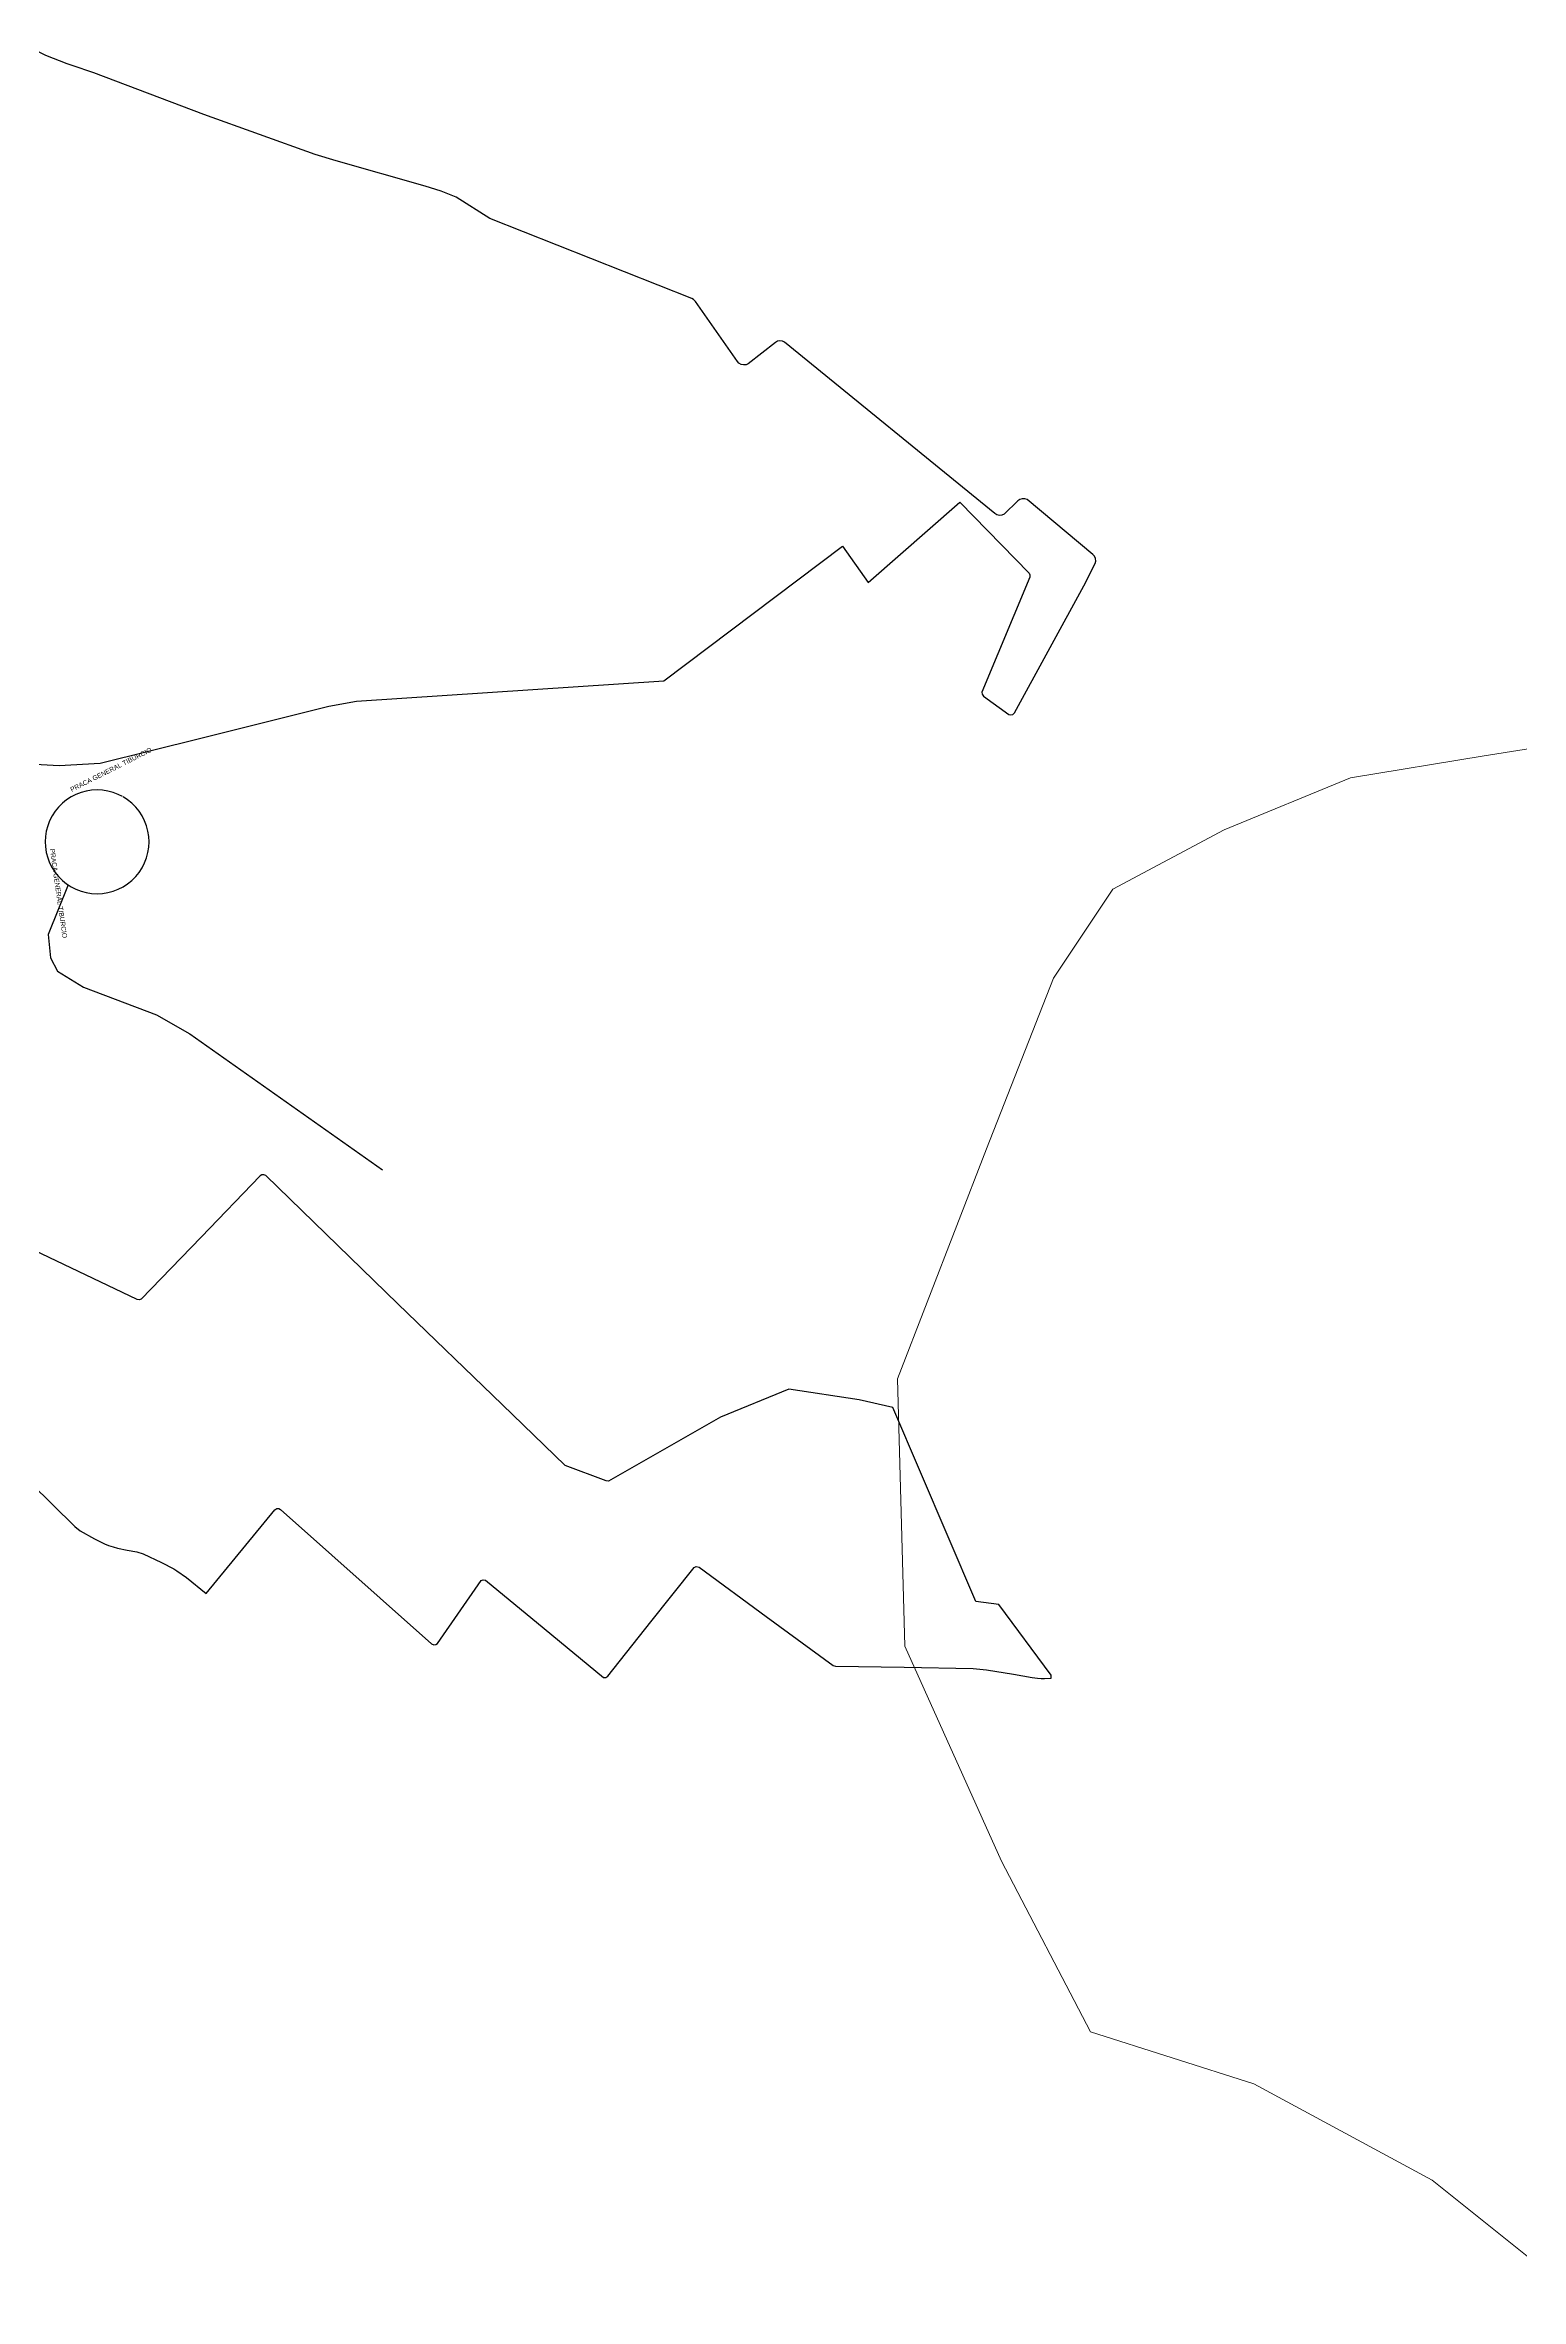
# Model space of a CAD drawing. Header units: millimetres. Extents: x 617751 to 636088, y 68402 to 77988.
# Drawn here: x 631558 to 631930, y 72780 to 73348 of the extents above; entities that cross this region are included whole.
import ezdxf

# ---------------------------------------------------------------- set-up
doc = ezdxf.new("R2010")
doc.units = ezdxf.units.MM
doc.header["$LTSCALE"] = 3
doc.header["$MEASUREMENT"] = 0
for name, color, linetype in [('ALINHAMENTO PREDIAL', 120, 'Continuous'), ('BAIRRO', 30, 'Continuous'), ('NOME LOGRADOURO', 252, 'Continuous')]:
    doc.layers.add(name, color=color, linetype=linetype)
doc.styles.get("Standard").update_dxf_attribs({"font": 'arial.ttf'})

msp = doc.modelspace()

# ---------------------------------------------------------------- linework, layer by layer
at = {"layer": 'ALINHAMENTO PREDIAL'}
for points in [[(631550.78, 73166.61), (631561.25, 73166.09), (631571.59, 73166.66), (631596.98, 73172.98), (631629.24, 73180.99), (631636.19, 73182.25), (631713.65, 73187.39), (631758.68, 73221.31), (631765.09, 73212.21), (631788.2, 73232.43), (631805.69, 73214.54), (631805.89, 73214.07), (631805.83, 73213.54), (631793.78, 73184.56), (631793.82, 73184.04), (631794.18, 73183.57), (631800.59, 73178.95), (631801.09, 73178.81), (631801.59, 73178.95), (631801.98, 73179.37), (631819.49, 73211.37), (631822.34, 73216.96), (631822.47, 73217.57), (631822.41, 73218.2), (631822.15, 73218.77), (631821.76, 73219.21), (631805.16, 73233.06), (631804.57, 73233.26), (631803.94, 73233.27), (631803.34, 73233.09), (631802.82, 73232.71), (631799.39, 73229.39), (631798.82, 73229.14), (631798.2, 73229.08), (631797.58, 73229.21), (631797.05, 73229.53), (631744.07, 73272.75), (631743.5, 73273.01), (631742.88, 73273.07), (631742.27, 73272.95), (631741.74, 73272.65), (631734.91, 73267.29), (631734.34, 73267.04), (631733.71, 73266.98), (631733.1, 73267.12), (631732.56, 73267.44), (631732.21, 73267.83), (631721.57, 73283.01), (631721.14, 73283.46), (631720.67, 73283.72), (631669.74, 73303.9), (631661.31, 73309.28), (631657.55, 73310.74), (631653.49, 73312.02), (631631.06, 73318.39), (631625.74, 73320.03), (631597.74, 73330.11), (631570.01, 73340.58), (631564.49, 73342.43), (631563.29, 73342.82), (631557.91, 73344.93), (631552.77, 73347.59)], [(631554.11, 72985.27), (631559.66, 72979.78), (631565.21, 72974.29), (631566.53, 72973.22), (631570.12, 72971.17), (631572.67, 72969.95), (631573.67, 72969.51), (631574.81, 72969.16), (631575.95, 72968.82), (631578.4, 72968.36), (631580.84, 72967.91), (631582.39, 72967.46), (631587.04, 72965.21), (631590.1, 72963.61), (631590.9, 72963.11), (631593.32, 72961.45), (631598.27, 72957.44), (631615.63, 72978.53), (631616.06, 72978.82), (631616.58, 72978.85), (631617.04, 72978.62), (631655.1, 72944.73), (631655.62, 72944.49), (631656.13, 72944.55), (631656.55, 72944.84), (631667.55, 72960.74), (631668.09, 72960.91), (631668.64, 72960.76), (631683.44, 72948.58), (631698.44, 72936.3), (631699.01, 72936.28), (631699.53, 72936.61), (631710.34, 72950.25), (631721.25, 72963.99), (631721.81, 72964.26), (631722.52, 72964.07), (631739.4, 72951.67), (631756.28, 72939.28), (631756.86, 72939.09), (631774.22, 72938.83), (631791.57, 72938.57), (631794.94, 72938.16), (631801.72, 72937.1), (631806.48, 72936.27), (631807.82, 72936.08), (631808.68, 72936.04), (631809.53, 72936.01), (631811.23, 72936.1), (631811.27, 72936.83), (631798.06, 72954.69), (631792.29, 72955.44), (631771.33, 73004.28), (631762.86, 73006.2), (631745.14, 73008.89), (631727.89, 73001.88), (631699.64, 72985.76), (631699.13, 72985.81), (631688.76, 72989.64), (631672.87, 73005.03), (631646.63, 73030.45), (631613.31, 73062.72), (631612.86, 73062.96), (631612.35, 73062.94), (631611.91, 73062.68), (631596.99, 73047.19), (631581.87, 73031.55), (631581.38, 73031.41), (631580.88, 73031.52), (631536.46, 73052.68)], [(631554.11, 72985.27), (631559.66, 72979.78), (631565.21, 72974.29), (631566.53, 72973.22), (631570.12, 72971.17), (631572.67, 72969.95), (631573.67, 72969.51), (631574.81, 72969.16), (631575.95, 72968.82), (631578.4, 72968.36), (631580.84, 72967.91), (631582.39, 72967.46), (631587.04, 72965.21), (631590.1, 72963.61), (631590.9, 72963.11), (631593.32, 72961.45), (631598.27, 72957.44), (631615.63, 72978.53), (631616.06, 72978.82), (631616.58, 72978.85), (631617.04, 72978.62), (631655.1, 72944.73), (631655.62, 72944.49), (631656.13, 72944.55), (631656.55, 72944.84), (631667.55, 72960.74), (631668.09, 72960.91), (631668.64, 72960.76), (631683.44, 72948.58), (631698.44, 72936.3), (631699.01, 72936.28), (631699.53, 72936.61), (631710.34, 72950.25), (631721.25, 72963.99), (631721.81, 72964.26), (631722.52, 72964.07), (631739.4, 72951.67), (631756.28, 72939.28), (631756.86, 72939.09), (631774.22, 72938.83), (631791.57, 72938.57), (631794.94, 72938.16), (631801.72, 72937.1), (631806.48, 72936.27), (631807.82, 72936.08), (631808.68, 72936.04), (631809.53, 72936.01), (631811.23, 72936.1), (631811.27, 72936.83), (631798.06, 72954.69), (631792.29, 72955.44), (631771.33, 73004.28), (631762.86, 73006.2), (631745.14, 73008.89), (631727.89, 73001.88), (631699.64, 72985.76), (631699.13, 72985.81), (631688.76, 72989.64), (631672.87, 73005.03), (631646.63, 73030.45), (631613.31, 73062.72), (631612.86, 73062.96), (631612.35, 73062.94), (631611.91, 73062.68), (631596.99, 73047.19), (631581.87, 73031.55), (631581.38, 73031.41), (631580.88, 73031.52), (631536.46, 73052.68)], [(631554.11, 72985.27), (631559.66, 72979.78), (631565.21, 72974.29), (631566.53, 72973.22), (631570.12, 72971.17), (631572.67, 72969.95), (631573.67, 72969.51), (631574.81, 72969.16), (631575.95, 72968.82), (631578.4, 72968.36), (631580.84, 72967.91), (631582.39, 72967.46), (631587.04, 72965.21), (631590.1, 72963.61), (631590.9, 72963.11), (631593.32, 72961.45), (631598.27, 72957.44), (631615.63, 72978.53), (631616.06, 72978.82), (631616.58, 72978.85), (631617.04, 72978.62), (631655.1, 72944.73), (631655.62, 72944.49), (631656.13, 72944.55), (631656.55, 72944.84), (631667.55, 72960.74), (631668.09, 72960.91), (631668.64, 72960.76), (631683.44, 72948.58), (631698.44, 72936.3), (631699.01, 72936.28), (631699.53, 72936.61), (631710.34, 72950.25), (631721.25, 72963.99), (631721.81, 72964.26), (631722.52, 72964.07), (631739.4, 72951.67), (631756.28, 72939.28), (631756.86, 72939.09), (631774.22, 72938.83), (631791.57, 72938.57), (631794.94, 72938.16), (631801.72, 72937.1), (631806.48, 72936.27), (631807.82, 72936.08), (631808.68, 72936.04), (631809.53, 72936.01), (631811.23, 72936.1), (631811.27, 72936.83), (631798.06, 72954.69), (631792.29, 72955.44), (631771.33, 73004.28), (631762.86, 73006.2), (631745.14, 73008.89), (631727.89, 73001.88), (631699.64, 72985.76), (631699.13, 72985.81), (631688.76, 72989.64), (631672.87, 73005.03), (631646.63, 73030.45), (631613.31, 73062.72), (631612.86, 73062.96), (631612.35, 73062.94), (631611.91, 73062.68), (631596.99, 73047.19), (631581.87, 73031.55), (631581.38, 73031.41), (631580.88, 73031.52), (631536.46, 73052.68)]]:
    msp.add_lwpolyline(points, dxfattribs=at)
at = {"layer": 'BAIRRO', "lineweight": 20}
msp.add_lwpolyline([(631944.67, 72779.68), (631907.25, 72809.59), (631862.34, 72833.9), (631821.17, 72846.98), (631798.72, 72889.98), (631774.39, 72944.19), (631772.52, 73011.5), (631794.98, 73069.45), (631811.82, 73112.45), (631826.79, 73134.88), (631854.85, 73149.84), (631886.66, 73162.92), (631920.34, 73168.53), (631955.9, 73174.14)], dxfattribs=at)
at = {"layer": 'NOME LOGRADOURO'}
for points in [[(631577.19, 73158.25), (631576.12, 73158.79), (631574.84, 73159.28), (631573.52, 73159.63), (631572.17, 73159.85), (631570.8, 73159.92), (631569.43, 73159.85), (631568.08, 73159.63), (631566.75, 73159.28), (631565.48, 73158.79), (631564.25, 73158.17), (631563.11, 73157.42), (631562.04, 73156.56), (631561.07, 73155.59), (631560.21, 73154.52), (631559.46, 73153.37), (631558.84, 73152.15), (631558.35, 73150.87), (631558, 73149.55), (631557.78, 73148.2), (631557.71, 73146.83), (631557.78, 73145.64)], [(631563.48, 73136), (631564.26, 73135.49), (631565.48, 73134.87), (631566.76, 73134.38), (631568.08, 73134.03), (631569.43, 73133.81), (631570.8, 73133.74), (631572.17, 73133.81), (631573.52, 73134.03), (631574.85, 73134.38), (631576.12, 73134.87), (631577.35, 73135.49), (631578.49, 73136.24), (631579.56, 73137.1), (631580.53, 73138.07), (631581.39, 73139.14), (631582.14, 73140.29), (631582.76, 73141.51), (631583.25, 73142.79), (631583.6, 73144.11), (631583.82, 73145.46), (631583.89, 73146.83), (631583.82, 73148.2), (631583.6, 73149.55), (631583.25, 73150.88), (631582.76, 73152.15), (631582.14, 73153.38), (631581.39, 73154.52), (631580.53, 73155.59), (631579.56, 73156.56), (631578.49, 73157.42), (631577.34, 73158.17)], [(631557.78, 73145.64), (631558, 73144.11), (631558.35, 73142.78), (631558.84, 73141.51), (631559.46, 73140.28), (631560.21, 73139.14), (631561.07, 73138.07), (631562.04, 73137.1), (631563.11, 73136.24), (631563.48, 73136)], [(631563.48, 73136), (631558.45, 73123.48), (631559.05, 73117.63), (631560.8, 73114.27), (631567.39, 73110.17), (631585.76, 73103.25), (631594.2, 73098.47), (631642.69, 73064.16)]]:
    msp.add_lwpolyline(points, dxfattribs=at)

# ---------------------------------------------------------------- texts
for rotation, p in [(26.7514, (631564.42, 73159.37)), (278.1824, (631558.88, 73145.01))]:
    msp.add_text('PRACA GENERAL TIBURCIO', height=1.2, rotation=rotation, dxfattribs=at).set_placement(p)

doc.saveas('drawing.dxf')
